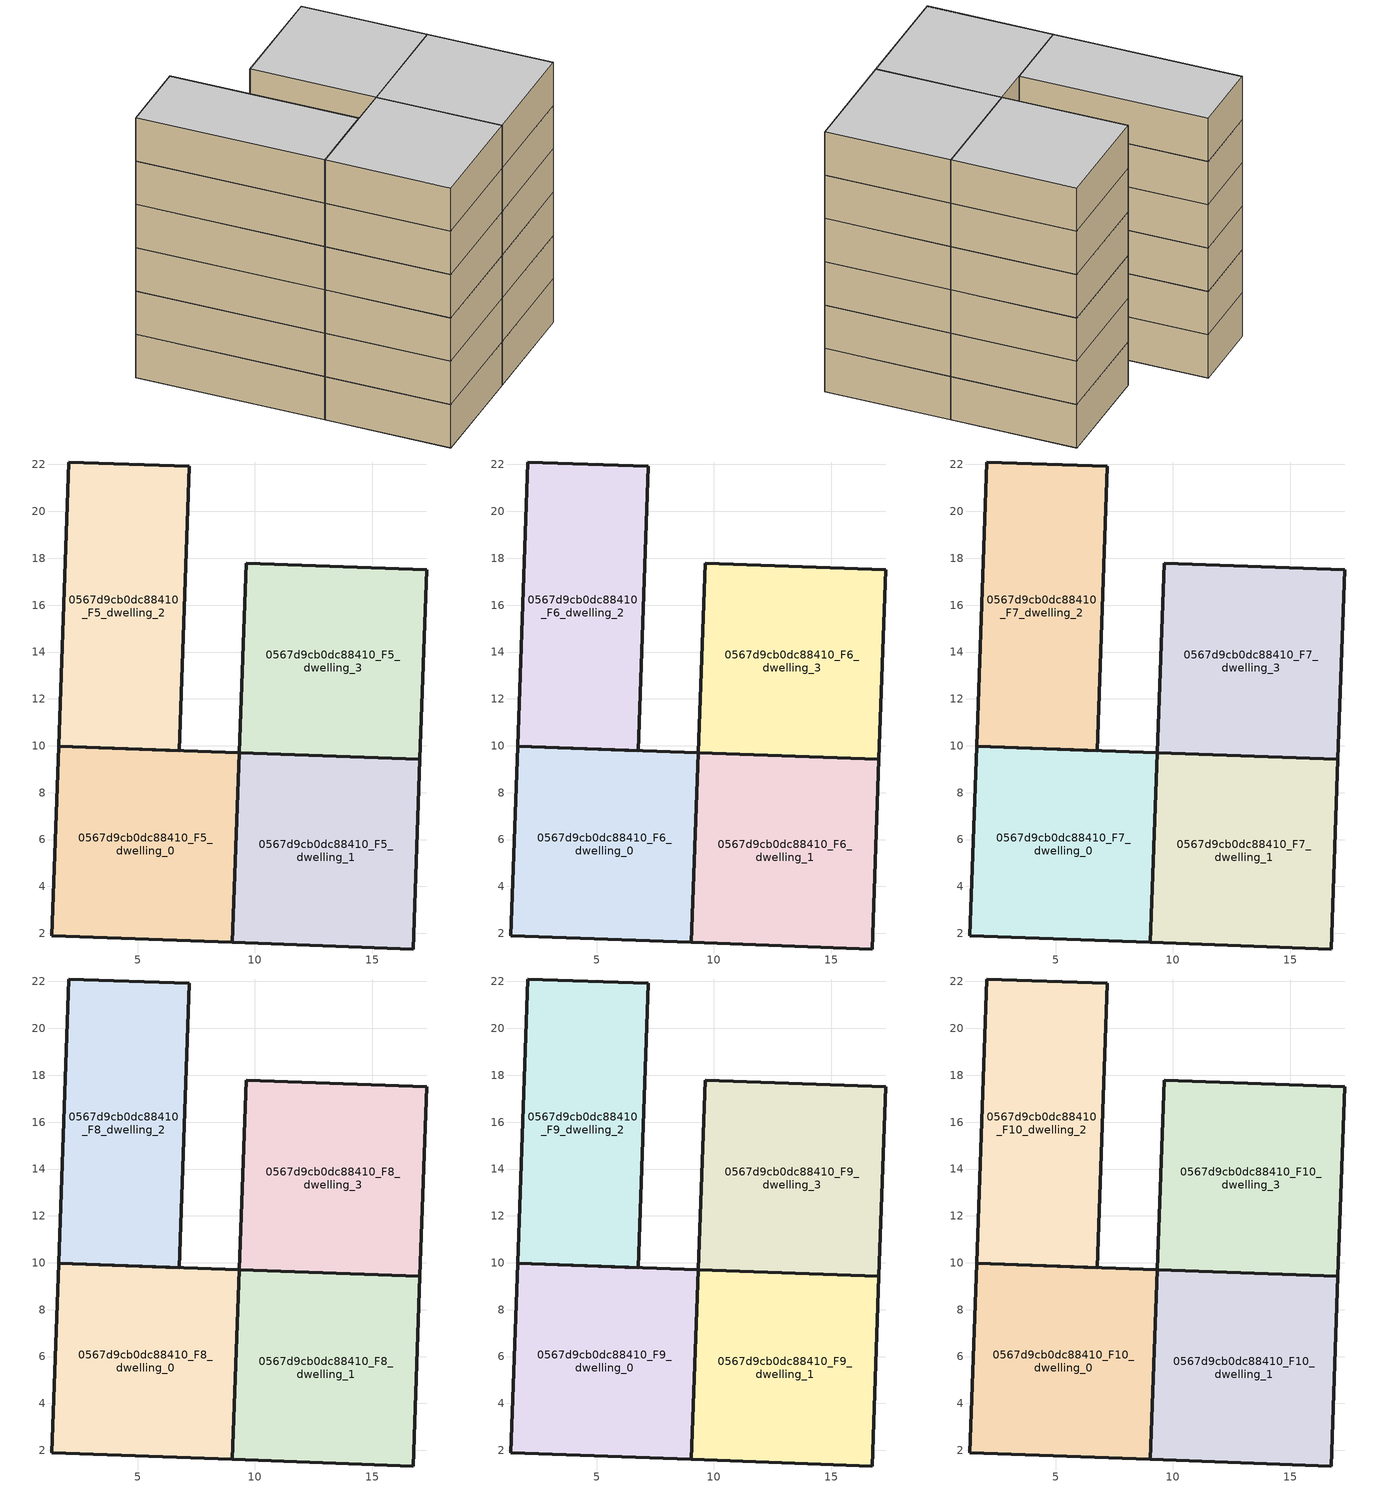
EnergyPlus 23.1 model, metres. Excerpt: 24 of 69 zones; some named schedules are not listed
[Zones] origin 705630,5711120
0567d9cb0dc88410_F5_dwelling_0
 floor to 0567d9cb0dc88410_F4_dwelling_0 (EU_floor_Construction): 9.04,1.61 9.33,9.7 1.63,9.98 1.33,1.89 z15
 wall outside (EU_wall_Construction): 1.63,9.98 9.33,9.7 9.04,1.61 1.33,1.89 1.63,9.98 z15:18
0567d9cb0dc88410_F5_dwelling_1
 floor to 0567d9cb0dc88410_F4_dwelling_1 (EU_floor_Construction): 16.75,1.33 17.05,9.42 9.33,9.7 9.04,1.61 z15
 wall outside (EU_wall_Construction): 16.75,1.33 9.04,1.61 9.33,9.7 17.05,9.42 16.75,1.33 z15:18
0567d9cb0dc88410_F5_dwelling_2
 floor to 0567d9cb0dc88410_F4_dwelling_2 (EU_floor_Construction): 6.77,9.79 7.21,21.92 2.07,22.11 1.63,9.98 z15
 wall outside (EU_wall_Construction): 2.07,22.11 7.21,21.92 6.77,9.79 1.63,9.98 2.07,22.11 z15:18
0567d9cb0dc88410_F5_dwelling_3
 floor to 0567d9cb0dc88410_F4_dwelling_3 (EU_floor_Construction): 17.05,9.42 17.34,17.5 9.63,17.78 9.34,9.7 z15
 wall outside (EU_wall_Construction): 17.05,9.42 9.34,9.7 9.63,17.78 17.34,17.5 17.05,9.42 z15:18
0567d9cb0dc88410_F6_dwelling_0
 floor to 0567d9cb0dc88410_F5_dwelling_0 (EU_floor_Construction): 9.04,1.61 9.33,9.7 1.63,9.98 1.33,1.89 z18
 wall outside (EU_wall_Construction): 1.63,9.98 9.33,9.7 9.04,1.61 1.33,1.89 1.63,9.98 z18:21
0567d9cb0dc88410_F6_dwelling_1
 floor to 0567d9cb0dc88410_F5_dwelling_1 (EU_floor_Construction): 16.75,1.33 17.05,9.42 9.33,9.7 9.04,1.61 z18
 wall outside (EU_wall_Construction): 16.75,1.33 9.04,1.61 9.33,9.7 17.05,9.42 16.75,1.33 z18:21
0567d9cb0dc88410_F6_dwelling_2
 floor to 0567d9cb0dc88410_F5_dwelling_2 (EU_floor_Construction): 6.77,9.79 7.21,21.92 2.07,22.11 1.63,9.98 z18
 wall outside (EU_wall_Construction): 2.07,22.11 7.21,21.92 6.77,9.79 1.63,9.98 2.07,22.11 z18:21
0567d9cb0dc88410_F6_dwelling_3
 floor to 0567d9cb0dc88410_F5_dwelling_3 (EU_floor_Construction): 17.05,9.42 17.34,17.5 9.63,17.78 9.34,9.7 z18
 wall outside (EU_wall_Construction): 17.05,9.42 9.34,9.7 9.63,17.78 17.34,17.5 17.05,9.42 z18:21
0567d9cb0dc88410_F7_dwelling_0
 floor to 0567d9cb0dc88410_F6_dwelling_0 (EU_floor_Construction): 9.04,1.61 9.33,9.7 1.63,9.98 1.33,1.89 z21
 wall outside (EU_wall_Construction): 1.63,9.98 9.33,9.7 9.04,1.61 1.33,1.89 1.63,9.98 z21:24
0567d9cb0dc88410_F7_dwelling_1
 floor to 0567d9cb0dc88410_F6_dwelling_1 (EU_floor_Construction): 16.75,1.33 17.05,9.42 9.33,9.7 9.04,1.61 z21
 wall outside (EU_wall_Construction): 16.75,1.33 9.04,1.61 9.33,9.7 17.05,9.42 16.75,1.33 z21:24
0567d9cb0dc88410_F7_dwelling_2
 floor to 0567d9cb0dc88410_F6_dwelling_2 (EU_floor_Construction): 6.77,9.79 7.21,21.92 2.07,22.11 1.63,9.98 z21
 wall outside (EU_wall_Construction): 2.07,22.11 7.21,21.92 6.77,9.79 1.63,9.98 2.07,22.11 z21:24
0567d9cb0dc88410_F7_dwelling_3
 floor to 0567d9cb0dc88410_F6_dwelling_3 (EU_floor_Construction): 17.05,9.42 17.34,17.5 9.63,17.78 9.34,9.7 z21
 wall outside (EU_wall_Construction): 17.05,9.42 9.34,9.7 9.63,17.78 17.34,17.5 17.05,9.42 z21:24
0567d9cb0dc88410_F8_dwelling_0
 floor to 0567d9cb0dc88410_F7_dwelling_0 (EU_floor_Construction): 9.04,1.61 9.33,9.7 1.63,9.98 1.33,1.89 z24
 wall outside (EU_wall_Construction): 1.63,9.98 9.33,9.7 9.04,1.61 1.33,1.89 1.63,9.98 z24:27
0567d9cb0dc88410_F8_dwelling_1
 floor to 0567d9cb0dc88410_F7_dwelling_1 (EU_floor_Construction): 16.75,1.33 17.05,9.42 9.33,9.7 9.04,1.61 z24
 wall outside (EU_wall_Construction): 16.75,1.33 9.04,1.61 9.33,9.7 17.05,9.42 16.75,1.33 z24:27
0567d9cb0dc88410_F8_dwelling_2
 floor to 0567d9cb0dc88410_F7_dwelling_2 (EU_floor_Construction): 6.77,9.79 7.21,21.92 2.07,22.11 1.63,9.98 z24
 wall outside (EU_wall_Construction): 2.07,22.11 7.21,21.92 6.77,9.79 1.63,9.98 2.07,22.11 z24:27
0567d9cb0dc88410_F8_dwelling_3
 floor to 0567d9cb0dc88410_F7_dwelling_3 (EU_floor_Construction): 17.05,9.42 17.34,17.5 9.63,17.78 9.34,9.7 z24
 wall outside (EU_wall_Construction): 17.05,9.42 9.34,9.7 9.63,17.78 17.34,17.5 17.05,9.42 z24:27
0567d9cb0dc88410_F9_dwelling_0
 floor to 0567d9cb0dc88410_F8_dwelling_0 (EU_floor_Construction): 9.04,1.61 9.33,9.7 1.63,9.98 1.33,1.89 z27
 wall outside (EU_wall_Construction): 1.63,9.98 9.33,9.7 9.04,1.61 1.33,1.89 1.63,9.98 z27:30
0567d9cb0dc88410_F9_dwelling_1
 floor to 0567d9cb0dc88410_F8_dwelling_1 (EU_floor_Construction): 16.75,1.33 17.05,9.42 9.33,9.7 9.04,1.61 z27
 wall outside (EU_wall_Construction): 16.75,1.33 9.04,1.61 9.33,9.7 17.05,9.42 16.75,1.33 z27:30
0567d9cb0dc88410_F9_dwelling_2
 floor to 0567d9cb0dc88410_F8_dwelling_2 (EU_floor_Construction): 6.77,9.79 7.21,21.92 2.07,22.11 1.63,9.98 z27
 wall outside (EU_wall_Construction): 2.07,22.11 7.21,21.92 6.77,9.79 1.63,9.98 2.07,22.11 z27:30
0567d9cb0dc88410_F9_dwelling_3
 floor to 0567d9cb0dc88410_F8_dwelling_3 (EU_floor_Construction): 17.05,9.42 17.34,17.5 9.63,17.78 9.34,9.7 z27
 wall outside (EU_wall_Construction): 17.05,9.42 9.34,9.7 9.63,17.78 17.34,17.5 17.05,9.42 z27:30
0567d9cb0dc88410_F10_dwelling_0
 floor to 0567d9cb0dc88410_F9_dwelling_0 (EU_floor_Construction): 9.04,1.61 9.33,9.7 1.63,9.98 1.33,1.89 z30
 wall outside (EU_wall_Construction): 1.63,9.98 9.33,9.7 9.04,1.61 1.33,1.89 1.63,9.98 z30:33
 ceiling to 0567d9cb0dc88410_F11_dwelling_0 (EU_floor_Construction): 9.33,9.7 9.04,1.61 1.33,1.89 1.63,9.98 z33
0567d9cb0dc88410_F10_dwelling_1
 floor to 0567d9cb0dc88410_F9_dwelling_1 (EU_floor_Construction): 16.75,1.33 17.05,9.42 9.33,9.7 9.04,1.61 z30
 wall outside (EU_wall_Construction): 16.75,1.33 9.04,1.61 9.33,9.7 17.05,9.42 16.75,1.33 z30:33
 ceiling to 0567d9cb0dc88410_F11_dwelling_1 (EU_floor_Construction): 17.05,9.42 16.75,1.33 9.04,1.61 9.33,9.7 z33
0567d9cb0dc88410_F10_dwelling_2
 floor to 0567d9cb0dc88410_F9_dwelling_2 (EU_floor_Construction): 6.77,9.79 7.21,21.92 2.07,22.11 1.63,9.98 z30
 wall outside (EU_wall_Construction): 2.07,22.11 7.21,21.92 6.77,9.79 1.63,9.98 2.07,22.11 z30:33
 ceiling to 0567d9cb0dc88410_F11_dwelling_2 (EU_floor_Construction): 7.21,21.92 6.77,9.79 1.63,9.98 2.07,22.11 z33
0567d9cb0dc88410_F10_dwelling_3
 floor to 0567d9cb0dc88410_F9_dwelling_3 (EU_floor_Construction): 17.05,9.42 17.34,17.5 9.63,17.78 9.34,9.7 z30
 wall outside (EU_wall_Construction): 17.05,9.42 9.34,9.7 9.63,17.78 17.34,17.5 17.05,9.42 z30:33
 ceiling to 0567d9cb0dc88410_F11_dwelling_3 (EU_floor_Construction): 17.34,17.5 17.05,9.42 9.34,9.7 9.63,17.78 z33
[MATERIAL:NOMASS] Roughness=MediumRough; Thermal Absorptance=0.9; Solar Absorptance=0.7; Visible Absorptance=0.7
Name | Thermal Resistance
EU_wall_NoMass | 0.635353
EU_floor_NoMass | 1.96382
[CONSTRUCTION]
EU_wall_Construction: EU_wall_NoMass
EU_floor_Construction: EU_floor_NoMass
EU_InternalMass_Construction: EU_InternalMass_Material
[ZONE] Type=1; Multiplier=1; Ceiling Height=autocalculate; Floor Area=autocalculate; Part of Total Floor Area=Yes
Name | Volume
0567d9cb0dc88410_F5_dwelling_0; 0567d9cb0dc88410_F6_dwelling_0; 0567d9cb0dc88410_F7_dwelling_0; 0567d9cb0dc88410_F8_dwelling_0; 0567d9cb0dc88410_F9_dwelling_0; 0567d9cb0dc88410_F10_dwelling_0 | 187.333
0567d9cb0dc88410_F5_dwelling_1; 0567d9cb0dc88410_F6_dwelling_1; 0567d9cb0dc88410_F7_dwelling_1; 0567d9cb0dc88410_F8_dwelling_1; 0567d9cb0dc88410_F9_dwelling_1; 0567d9cb0dc88410_F10_dwelling_1 | 187.336
0567d9cb0dc88410_F5_dwelling_2; 0567d9cb0dc88410_F6_dwelling_2; 0567d9cb0dc88410_F7_dwelling_2; 0567d9cb0dc88410_F8_dwelling_2; 0567d9cb0dc88410_F9_dwelling_2; 0567d9cb0dc88410_F10_dwelling_2 | 187.327
0567d9cb0dc88410_F5_dwelling_3; 0567d9cb0dc88410_F6_dwelling_3; 0567d9cb0dc88410_F7_dwelling_3; 0567d9cb0dc88410_F8_dwelling_3; 0567d9cb0dc88410_F9_dwelling_3; 0567d9cb0dc88410_F10_dwelling_3 | 187.337
[INTERNALMASS] Construction=EU_InternalMass_Construction
Name | Zone or ZoneList | Surface Area
0567d9cb0dc88410_F5_dwelling_0_EU_InternalMass | 0567d9cb0dc88410_F5_dwelling_0 | 78.0555
0567d9cb0dc88410_F5_dwelling_1_EU_InternalMass | 0567d9cb0dc88410_F5_dwelling_1 | 78.055
0567d9cb0dc88410_F5_dwelling_2_EU_InternalMass | 0567d9cb0dc88410_F5_dwelling_2 | 78.055
0567d9cb0dc88410_F5_dwelling_3_EU_InternalMass | 0567d9cb0dc88410_F5_dwelling_3 | 78.0555
0567d9cb0dc88410_F6_dwelling_0_EU_InternalMass | 0567d9cb0dc88410_F6_dwelling_0 | 78.0555
0567d9cb0dc88410_F6_dwelling_1_EU_InternalMass | 0567d9cb0dc88410_F6_dwelling_1 | 78.055
0567d9cb0dc88410_F6_dwelling_2_EU_InternalMass | 0567d9cb0dc88410_F6_dwelling_2 | 78.055
0567d9cb0dc88410_F6_dwelling_3_EU_InternalMass | 0567d9cb0dc88410_F6_dwelling_3 | 78.0555
0567d9cb0dc88410_F7_dwelling_0_EU_InternalMass | 0567d9cb0dc88410_F7_dwelling_0 | 78.0555
0567d9cb0dc88410_F7_dwelling_1_EU_InternalMass | 0567d9cb0dc88410_F7_dwelling_1 | 78.055
0567d9cb0dc88410_F7_dwelling_2_EU_InternalMass | 0567d9cb0dc88410_F7_dwelling_2 | 78.055
0567d9cb0dc88410_F7_dwelling_3_EU_InternalMass | 0567d9cb0dc88410_F7_dwelling_3 | 78.0555
0567d9cb0dc88410_F8_dwelling_0_EU_InternalMass | 0567d9cb0dc88410_F8_dwelling_0 | 78.0555
0567d9cb0dc88410_F8_dwelling_1_EU_InternalMass | 0567d9cb0dc88410_F8_dwelling_1 | 78.055
0567d9cb0dc88410_F8_dwelling_2_EU_InternalMass | 0567d9cb0dc88410_F8_dwelling_2 | 78.055
0567d9cb0dc88410_F8_dwelling_3_EU_InternalMass | 0567d9cb0dc88410_F8_dwelling_3 | 78.0555
0567d9cb0dc88410_F9_dwelling_0_EU_InternalMass | 0567d9cb0dc88410_F9_dwelling_0 | 78.0555
0567d9cb0dc88410_F9_dwelling_1_EU_InternalMass | 0567d9cb0dc88410_F9_dwelling_1 | 78.055
0567d9cb0dc88410_F9_dwelling_2_EU_InternalMass | 0567d9cb0dc88410_F9_dwelling_2 | 78.055
0567d9cb0dc88410_F9_dwelling_3_EU_InternalMass | 0567d9cb0dc88410_F9_dwelling_3 | 78.0555
0567d9cb0dc88410_F10_dwelling_0_EU_InternalMass | 0567d9cb0dc88410_F10_dwelling_0 | 78.0555
0567d9cb0dc88410_F10_dwelling_1_EU_InternalMass | 0567d9cb0dc88410_F10_dwelling_1 | 78.055
0567d9cb0dc88410_F10_dwelling_2_EU_InternalMass | 0567d9cb0dc88410_F10_dwelling_2 | 78.055
0567d9cb0dc88410_F10_dwelling_3_EU_InternalMass | 0567d9cb0dc88410_F10_dwelling_3 | 78.0555
[OTHEREQUIPMENT] Fuel Type=Electricity; Design Level Calculation Method=Watts/Area; Power per Zone Floor Area=1; Fraction Latent=0; Fraction Radiant=0; Fraction Lost=0; Carbon Dioxide Generation Rate=0; EndUse Subcategory=EU_Step8_InternalGains
Name | Zone or ZoneList or Space or SpaceList | Schedule
EU_Step8_InternalGain_0567d9cb0dc88410_F5_dwelling_0_f000 | 0567d9cb0dc88410_F5_dwelling_0 | EU_Step8_GainSchedule_0567d9cb0dc88410_F5_dwelling_0_f000
EU_Step8_InternalGain_0567d9cb0dc88410_F5_dwelling_1_f000 | 0567d9cb0dc88410_F5_dwelling_1 | EU_Step8_GainSchedule_0567d9cb0dc88410_F5_dwelling_1_f000
EU_Step8_InternalGain_0567d9cb0dc88410_F5_dwelling_2_f000 | 0567d9cb0dc88410_F5_dwelling_2 | EU_Step8_GainSchedule_0567d9cb0dc88410_F5_dwelling_2_f000
EU_Step8_InternalGain_0567d9cb0dc88410_F5_dwelling_3_f000 | 0567d9cb0dc88410_F5_dwelling_3 | EU_Step8_GainSchedule_0567d9cb0dc88410_F5_dwelling_3_f000
EU_Step8_InternalGain_0567d9cb0dc88410_F6_dwelling_0_f000 | 0567d9cb0dc88410_F6_dwelling_0 | EU_Step8_GainSchedule_0567d9cb0dc88410_F6_dwelling_0_f000
EU_Step8_InternalGain_0567d9cb0dc88410_F6_dwelling_1_f000 | 0567d9cb0dc88410_F6_dwelling_1 | EU_Step8_GainSchedule_0567d9cb0dc88410_F6_dwelling_1_f000
EU_Step8_InternalGain_0567d9cb0dc88410_F6_dwelling_2_f000 | 0567d9cb0dc88410_F6_dwelling_2 | EU_Step8_GainSchedule_0567d9cb0dc88410_F6_dwelling_2_f000
EU_Step8_InternalGain_0567d9cb0dc88410_F6_dwelling_3_f000 | 0567d9cb0dc88410_F6_dwelling_3 | EU_Step8_GainSchedule_0567d9cb0dc88410_F6_dwelling_3_f000
EU_Step8_InternalGain_0567d9cb0dc88410_F7_dwelling_0_f000 | 0567d9cb0dc88410_F7_dwelling_0 | EU_Step8_GainSchedule_0567d9cb0dc88410_F7_dwelling_0_f000
EU_Step8_InternalGain_0567d9cb0dc88410_F7_dwelling_1_f000 | 0567d9cb0dc88410_F7_dwelling_1 | EU_Step8_GainSchedule_0567d9cb0dc88410_F7_dwelling_1_f000
EU_Step8_InternalGain_0567d9cb0dc88410_F7_dwelling_2_f000 | 0567d9cb0dc88410_F7_dwelling_2 | EU_Step8_GainSchedule_0567d9cb0dc88410_F7_dwelling_2_f000
EU_Step8_InternalGain_0567d9cb0dc88410_F7_dwelling_3_f000 | 0567d9cb0dc88410_F7_dwelling_3 | EU_Step8_GainSchedule_0567d9cb0dc88410_F7_dwelling_3_f000
EU_Step8_InternalGain_0567d9cb0dc88410_F8_dwelling_0_f000 | 0567d9cb0dc88410_F8_dwelling_0 | EU_Step8_GainSchedule_0567d9cb0dc88410_F8_dwelling_0_f000
EU_Step8_InternalGain_0567d9cb0dc88410_F8_dwelling_1_f000 | 0567d9cb0dc88410_F8_dwelling_1 | EU_Step8_GainSchedule_0567d9cb0dc88410_F8_dwelling_1_f000
EU_Step8_InternalGain_0567d9cb0dc88410_F8_dwelling_2_f000 | 0567d9cb0dc88410_F8_dwelling_2 | EU_Step8_GainSchedule_0567d9cb0dc88410_F8_dwelling_2_f000
EU_Step8_InternalGain_0567d9cb0dc88410_F8_dwelling_3_f000 | 0567d9cb0dc88410_F8_dwelling_3 | EU_Step8_GainSchedule_0567d9cb0dc88410_F8_dwelling_3_f000
EU_Step8_InternalGain_0567d9cb0dc88410_F9_dwelling_0_f000 | 0567d9cb0dc88410_F9_dwelling_0 | EU_Step8_GainSchedule_0567d9cb0dc88410_F9_dwelling_0_f000
EU_Step8_InternalGain_0567d9cb0dc88410_F9_dwelling_1_f000 | 0567d9cb0dc88410_F9_dwelling_1 | EU_Step8_GainSchedule_0567d9cb0dc88410_F9_dwelling_1_f000
EU_Step8_InternalGain_0567d9cb0dc88410_F9_dwelling_2_f000 | 0567d9cb0dc88410_F9_dwelling_2 | EU_Step8_GainSchedule_0567d9cb0dc88410_F9_dwelling_2_f000
EU_Step8_InternalGain_0567d9cb0dc88410_F9_dwelling_3_f000 | 0567d9cb0dc88410_F9_dwelling_3 | EU_Step8_GainSchedule_0567d9cb0dc88410_F9_dwelling_3_f000
EU_Step8_InternalGain_0567d9cb0dc88410_F10_dwelling_0_f000 | 0567d9cb0dc88410_F10_dwelling_0 | EU_Step8_GainSchedule_0567d9cb0dc88410_F10_dwelling_0_f000
EU_Step8_InternalGain_0567d9cb0dc88410_F10_dwelling_1_f000 | 0567d9cb0dc88410_F10_dwelling_1 | EU_Step8_GainSchedule_0567d9cb0dc88410_F10_dwelling_1_f000
EU_Step8_InternalGain_0567d9cb0dc88410_F10_dwelling_2_f000 | 0567d9cb0dc88410_F10_dwelling_2 | EU_Step8_GainSchedule_0567d9cb0dc88410_F10_dwelling_2_f000
EU_Step8_InternalGain_0567d9cb0dc88410_F10_dwelling_3_f000 | 0567d9cb0dc88410_F10_dwelling_3 | EU_Step8_GainSchedule_0567d9cb0dc88410_F10_dwelling_3_f000
[ZONEVENTILATION:DESIGNFLOWRATE] Schedule=EU_AlwaysOn; Design Flow Rate Calculation Method=AirChanges/Hour; Air Changes per Hour=0.555504; Ventilation Type=Natural; Fan Pressure Rise=0; Fan Total Efficiency=1; Constant Term Coefficient=1; Temperature Term Coefficient=0; Velocity Term Coefficient=0; Velocity Squared Term Coefficient=0; Minimum Indoor Temperature=-100; Maximum Indoor Temperature=100; Delta Temperature=-100; Minimum Outdoor Temperature=-100; Maximum Outdoor Temperature=100; Maximum Wind Speed=40
Name | Zone or ZoneList or Space or SpaceList
EU_ConstantAir_0567d9cb0dc88410_F5_dwelling_0 | 0567d9cb0dc88410_F5_dwelling_0
EU_ConstantAir_0567d9cb0dc88410_F5_dwelling_1 | 0567d9cb0dc88410_F5_dwelling_1
EU_ConstantAir_0567d9cb0dc88410_F5_dwelling_2 | 0567d9cb0dc88410_F5_dwelling_2
EU_ConstantAir_0567d9cb0dc88410_F5_dwelling_3 | 0567d9cb0dc88410_F5_dwelling_3
EU_ConstantAir_0567d9cb0dc88410_F6_dwelling_0 | 0567d9cb0dc88410_F6_dwelling_0
EU_ConstantAir_0567d9cb0dc88410_F6_dwelling_1 | 0567d9cb0dc88410_F6_dwelling_1
EU_ConstantAir_0567d9cb0dc88410_F6_dwelling_2 | 0567d9cb0dc88410_F6_dwelling_2
EU_ConstantAir_0567d9cb0dc88410_F6_dwelling_3 | 0567d9cb0dc88410_F6_dwelling_3
EU_ConstantAir_0567d9cb0dc88410_F7_dwelling_0 | 0567d9cb0dc88410_F7_dwelling_0
EU_ConstantAir_0567d9cb0dc88410_F7_dwelling_1 | 0567d9cb0dc88410_F7_dwelling_1
EU_ConstantAir_0567d9cb0dc88410_F7_dwelling_2 | 0567d9cb0dc88410_F7_dwelling_2
EU_ConstantAir_0567d9cb0dc88410_F7_dwelling_3 | 0567d9cb0dc88410_F7_dwelling_3
EU_ConstantAir_0567d9cb0dc88410_F8_dwelling_0 | 0567d9cb0dc88410_F8_dwelling_0
EU_ConstantAir_0567d9cb0dc88410_F8_dwelling_1 | 0567d9cb0dc88410_F8_dwelling_1
EU_ConstantAir_0567d9cb0dc88410_F8_dwelling_2 | 0567d9cb0dc88410_F8_dwelling_2
EU_ConstantAir_0567d9cb0dc88410_F8_dwelling_3 | 0567d9cb0dc88410_F8_dwelling_3
EU_ConstantAir_0567d9cb0dc88410_F9_dwelling_0 | 0567d9cb0dc88410_F9_dwelling_0
EU_ConstantAir_0567d9cb0dc88410_F9_dwelling_1 | 0567d9cb0dc88410_F9_dwelling_1
EU_ConstantAir_0567d9cb0dc88410_F9_dwelling_2 | 0567d9cb0dc88410_F9_dwelling_2
EU_ConstantAir_0567d9cb0dc88410_F9_dwelling_3 | 0567d9cb0dc88410_F9_dwelling_3
EU_ConstantAir_0567d9cb0dc88410_F10_dwelling_0 | 0567d9cb0dc88410_F10_dwelling_0
EU_ConstantAir_0567d9cb0dc88410_F10_dwelling_1 | 0567d9cb0dc88410_F10_dwelling_1
EU_ConstantAir_0567d9cb0dc88410_F10_dwelling_2 | 0567d9cb0dc88410_F10_dwelling_2
EU_ConstantAir_0567d9cb0dc88410_F10_dwelling_3 | 0567d9cb0dc88410_F10_dwelling_3
